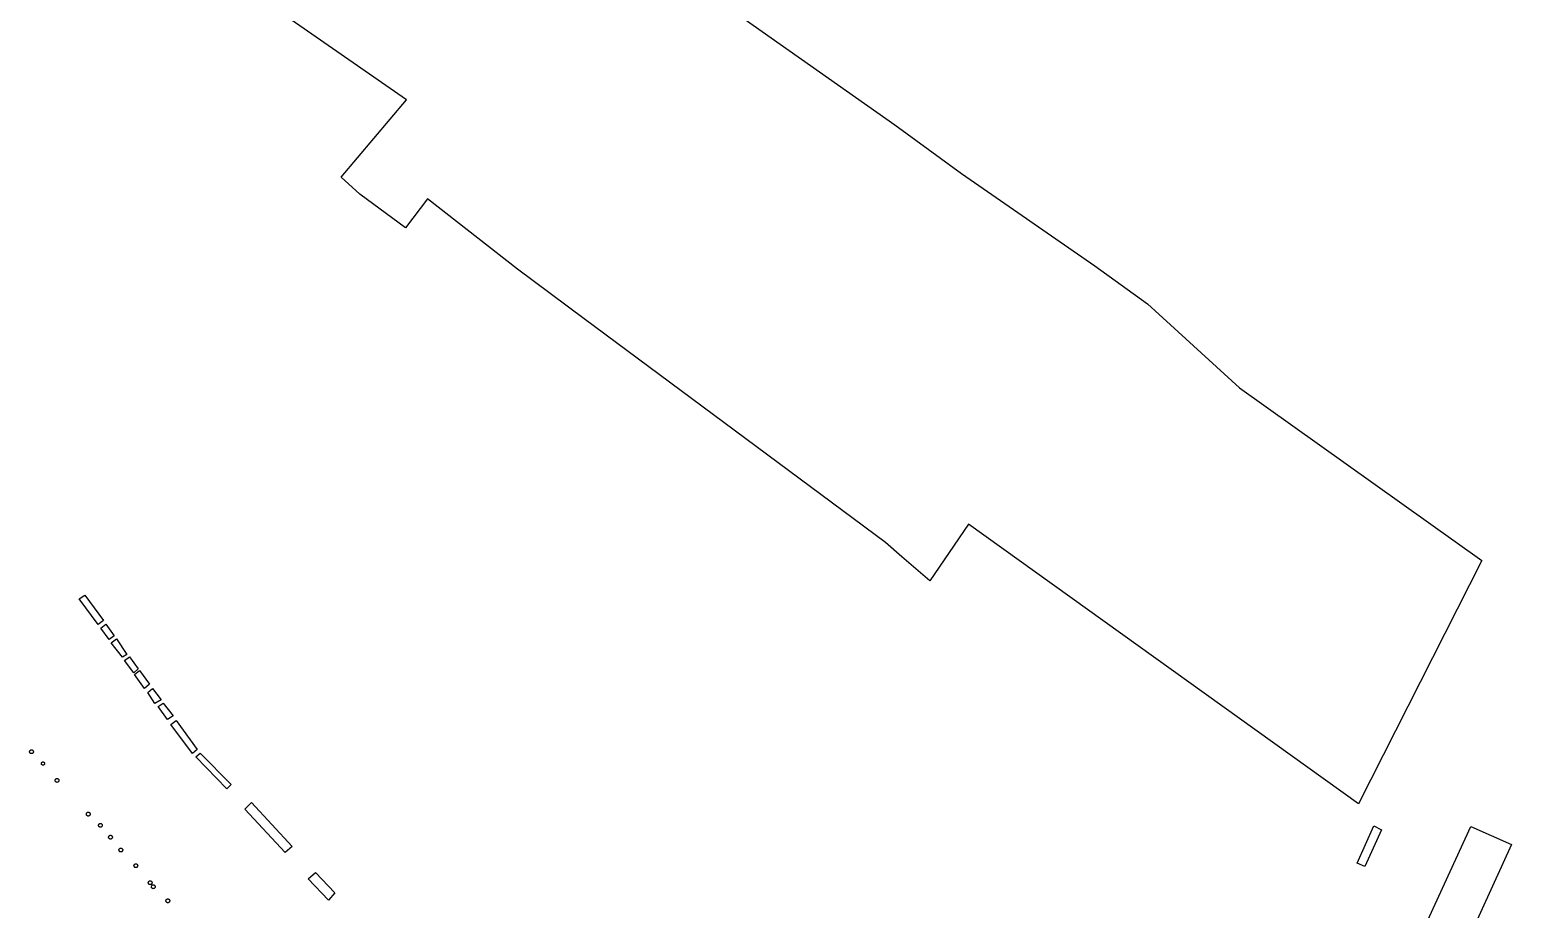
# Model space of a CAD drawing. Header units: millimetres. Extents: x 734061 to 736248, y 4017837 to 4020740.
# Drawn here: x 735242.9 to 735513.9, y 4018749.1 to 4018910 of the extents above; entities that cross this region are included whole.
import ezdxf

# ---------------------------------------------------------------- set-up
doc = ezdxf.new("R2010")
doc.units = ezdxf.units.MM
doc.layers.add('bolvar', color=143, linetype='Continuous', true_color=0x3faae0)
doc.layers.add('park', color=3, linetype='Continuous', true_color=0x1ffa07)

msp = doc.modelspace()

# ---------------------------------------------------------------- linework, layer by layer
at = {"layer": 'bolvar'}
for points in [[(735253.01, 4018806.52), (735256.46, 4018801.91), (735255.45, 4018801.19), (735252.01, 4018805.89)], [(735253.01, 4018806.52), (735256.46, 4018801.91), (735255.45, 4018801.19), (735252.01, 4018805.89)], [(735256.89, 4018801.22), (735258.39, 4018799.11), (735257.47, 4018798.43), (735255.94, 4018800.49)], [(735256.89, 4018801.22), (735258.39, 4018799.11), (735257.47, 4018798.43), (735255.94, 4018800.49)], [(735257.84, 4018797.82), (735258.84, 4018798.58), (735260.73, 4018795.7), (735259.91, 4018795.18)], [(735257.84, 4018797.82), (735258.84, 4018798.58), (735260.73, 4018795.7), (735259.91, 4018795.18)], [(735261.21, 4018795.24), (735261.21, 4018795.24), (735262.79, 4018793.07), (735261.98, 4018792.37), (735260.27, 4018794.6)], [(735261.21, 4018795.24), (735261.21, 4018795.24), (735262.79, 4018793.07), (735261.98, 4018792.37), (735260.27, 4018794.6)], [(735263.02, 4018792.77), (735264.87, 4018790.26), (735263.91, 4018789.48), (735262.12, 4018792.01)], [(735263.02, 4018792.77), (735264.87, 4018790.26), (735263.91, 4018789.48), (735262.12, 4018792.01)], [(735264.57, 4018788.72), (735265.43, 4018789.47), (735266.99, 4018787.39), (735265.83, 4018786.73)], [(735264.57, 4018788.72), (735265.43, 4018789.47), (735266.99, 4018787.39), (735265.83, 4018786.73)], [(735268.16, 4018783.8), (735266.41, 4018786.15), (735267.37, 4018786.76), (735269.15, 4018784.48)], [(735268.16, 4018783.8), (735266.41, 4018786.15), (735267.37, 4018786.76), (735269.15, 4018784.48)], [(735273.54, 4018778.3), (735272.69, 4018777.61), (735268.77, 4018782.86), (735269.74, 4018783.6)], [(735273.54, 4018778.3), (735272.69, 4018777.61), (735268.77, 4018782.86), (735269.74, 4018783.6)], [(735243.63, 4018777.91), (735243.63, 4018777.85), (735243.61, 4018777.79), (735243.59, 4018777.73), (735243.55, 4018777.68), (735243.51, 4018777.64), (735243.46, 4018777.6), (735243.4, 4018777.58), (735243.35, 4018777.56), (735243.28, 4018777.56), (735243.22, 4018777.56), (735243.17, 4018777.58), (735243.11, 4018777.6), (735243.06, 4018777.64), (735243.02, 4018777.68), (735242.98, 4018777.73), (735242.96, 4018777.79), (735242.94, 4018777.85), (735242.93, 4018777.91), (735242.94, 4018777.97), (735242.96, 4018778.03), (735242.98, 4018778.08), (735243.02, 4018778.13), (735243.06, 4018778.17), (735243.11, 4018778.21), (735243.17, 4018778.23), (735243.22, 4018778.25), (735243.28, 4018778.26), (735243.35, 4018778.25), (735243.4, 4018778.23), (735243.46, 4018778.21), (735243.51, 4018778.17), (735243.55, 4018778.13), (735243.59, 4018778.08), (735243.61, 4018778.03), (735243.63, 4018777.97)], [(735243.63, 4018777.91), (735243.63, 4018777.85), (735243.61, 4018777.79), (735243.59, 4018777.73), (735243.55, 4018777.68), (735243.51, 4018777.64), (735243.46, 4018777.6), (735243.4, 4018777.58), (735243.35, 4018777.56), (735243.28, 4018777.56), (735243.22, 4018777.56), (735243.17, 4018777.58), (735243.11, 4018777.6), (735243.06, 4018777.64), (735243.02, 4018777.68), (735242.98, 4018777.73), (735242.96, 4018777.79), (735242.94, 4018777.85), (735242.93, 4018777.91), (735242.94, 4018777.97), (735242.96, 4018778.03), (735242.98, 4018778.08), (735243.02, 4018778.13), (735243.06, 4018778.17), (735243.11, 4018778.21), (735243.17, 4018778.23), (735243.22, 4018778.25), (735243.28, 4018778.26), (735243.35, 4018778.25), (735243.4, 4018778.23), (735243.46, 4018778.21), (735243.51, 4018778.17), (735243.55, 4018778.13), (735243.59, 4018778.08), (735243.61, 4018778.03), (735243.63, 4018777.97)], [(735279.78, 4018771.88), (735278.97, 4018771.13), (735273.35, 4018776.97), (735274.13, 4018777.63)], [(735279.78, 4018771.88), (735278.97, 4018771.13), (735273.35, 4018776.97), (735274.13, 4018777.63)], [(735245.69, 4018775.74), (735245.68, 4018775.69), (735245.67, 4018775.64), (735245.65, 4018775.59), (735245.62, 4018775.55), (735245.58, 4018775.51), (735245.54, 4018775.48), (735245.49, 4018775.46), (735245.44, 4018775.44), (735245.39, 4018775.44), (735245.33, 4018775.44), (735245.28, 4018775.46), (735245.24, 4018775.48), (735245.19, 4018775.51), (735245.16, 4018775.55), (735245.13, 4018775.59), (735245.1, 4018775.64), (735245.09, 4018775.69), (735245.09, 4018775.74), (735245.09, 4018775.79), (735245.1, 4018775.84), (735245.13, 4018775.89), (735245.16, 4018775.93), (735245.19, 4018775.97), (735245.24, 4018776), (735245.28, 4018776.02), (735245.33, 4018776.04), (735245.39, 4018776.04), (735245.44, 4018776.04), (735245.49, 4018776.02), (735245.54, 4018776), (735245.58, 4018775.97), (735245.62, 4018775.93), (735245.65, 4018775.89), (735245.67, 4018775.84), (735245.68, 4018775.79)], [(735245.69, 4018775.74), (735245.68, 4018775.69), (735245.67, 4018775.64), (735245.65, 4018775.59), (735245.62, 4018775.55), (735245.58, 4018775.51), (735245.54, 4018775.48), (735245.49, 4018775.46), (735245.44, 4018775.44), (735245.39, 4018775.44), (735245.33, 4018775.44), (735245.28, 4018775.46), (735245.24, 4018775.48), (735245.19, 4018775.51), (735245.16, 4018775.55), (735245.13, 4018775.59), (735245.1, 4018775.64), (735245.09, 4018775.69), (735245.09, 4018775.74), (735245.09, 4018775.79), (735245.1, 4018775.84), (735245.13, 4018775.89), (735245.16, 4018775.93), (735245.19, 4018775.97), (735245.24, 4018776), (735245.28, 4018776.02), (735245.33, 4018776.04), (735245.39, 4018776.04), (735245.44, 4018776.04), (735245.49, 4018776.02), (735245.54, 4018776), (735245.58, 4018775.97), (735245.62, 4018775.93), (735245.65, 4018775.89), (735245.67, 4018775.84), (735245.68, 4018775.79)], [(735248.3, 4018772.65), (735248.29, 4018772.59), (735248.27, 4018772.53), (735248.25, 4018772.48), (735248.21, 4018772.43), (735248.17, 4018772.38), (735248.12, 4018772.35), (735248.07, 4018772.32), (735248.01, 4018772.31), (735247.95, 4018772.3), (735247.89, 4018772.31), (735247.83, 4018772.32), (735247.77, 4018772.35), (735247.72, 4018772.38), (735247.68, 4018772.43), (735247.64, 4018772.48), (735247.62, 4018772.53), (735247.6, 4018772.59), (735247.6, 4018772.65), (735247.6, 4018772.71), (735247.62, 4018772.77), (735247.64, 4018772.83), (735247.68, 4018772.88), (735247.72, 4018772.92), (735247.77, 4018772.96), (735247.83, 4018772.98), (735247.89, 4018773), (735247.95, 4018773), (735248.01, 4018773), (735248.07, 4018772.98), (735248.12, 4018772.96), (735248.17, 4018772.92), (735248.21, 4018772.88), (735248.25, 4018772.83), (735248.27, 4018772.77), (735248.29, 4018772.71)], [(735248.3, 4018772.65), (735248.29, 4018772.59), (735248.27, 4018772.53), (735248.25, 4018772.48), (735248.21, 4018772.43), (735248.17, 4018772.38), (735248.12, 4018772.35), (735248.07, 4018772.32), (735248.01, 4018772.31), (735247.95, 4018772.3), (735247.89, 4018772.31), (735247.83, 4018772.32), (735247.77, 4018772.35), (735247.72, 4018772.38), (735247.68, 4018772.43), (735247.64, 4018772.48), (735247.62, 4018772.53), (735247.6, 4018772.59), (735247.6, 4018772.65), (735247.6, 4018772.71), (735247.62, 4018772.77), (735247.64, 4018772.83), (735247.68, 4018772.88), (735247.72, 4018772.92), (735247.77, 4018772.96), (735247.83, 4018772.98), (735247.89, 4018773), (735247.95, 4018773), (735248.01, 4018773), (735248.07, 4018772.98), (735248.12, 4018772.96), (735248.17, 4018772.92), (735248.21, 4018772.88), (735248.25, 4018772.83), (735248.27, 4018772.77), (735248.29, 4018772.71)], [(735289.65, 4018759.44), (735282.3, 4018767.4), (735283.52, 4018768.59), (735290.94, 4018760.56)], [(735289.65, 4018759.44), (735282.3, 4018767.4), (735283.52, 4018768.59), (735290.94, 4018760.56)], [(735254.01, 4018766.49), (735254, 4018766.43), (735253.99, 4018766.37), (735253.96, 4018766.31), (735253.93, 4018766.26), (735253.88, 4018766.22), (735253.83, 4018766.18), (735253.78, 4018766.16), (735253.72, 4018766.14), (735253.66, 4018766.14), (735253.6, 4018766.14), (735253.54, 4018766.16), (735253.48, 4018766.18), (735253.43, 4018766.22), (735253.39, 4018766.26), (735253.35, 4018766.31), (735253.33, 4018766.37), (735253.31, 4018766.43), (735253.31, 4018766.49), (735253.31, 4018766.55), (735253.33, 4018766.61), (735253.35, 4018766.66), (735253.39, 4018766.71), (735253.43, 4018766.76), (735253.48, 4018766.79), (735253.54, 4018766.82), (735253.6, 4018766.83), (735253.66, 4018766.84), (735253.72, 4018766.83), (735253.78, 4018766.82), (735253.83, 4018766.79), (735253.88, 4018766.76), (735253.93, 4018766.71), (735253.96, 4018766.66), (735253.99, 4018766.61), (735254, 4018766.55)], [(735254.01, 4018766.49), (735254, 4018766.43), (735253.99, 4018766.37), (735253.96, 4018766.31), (735253.93, 4018766.26), (735253.88, 4018766.22), (735253.83, 4018766.18), (735253.78, 4018766.16), (735253.72, 4018766.14), (735253.66, 4018766.14), (735253.6, 4018766.14), (735253.54, 4018766.16), (735253.48, 4018766.18), (735253.43, 4018766.22), (735253.39, 4018766.26), (735253.35, 4018766.31), (735253.33, 4018766.37), (735253.31, 4018766.43), (735253.31, 4018766.49), (735253.31, 4018766.55), (735253.33, 4018766.61), (735253.35, 4018766.66), (735253.39, 4018766.71), (735253.43, 4018766.76), (735253.48, 4018766.79), (735253.54, 4018766.82), (735253.6, 4018766.83), (735253.66, 4018766.84), (735253.72, 4018766.83), (735253.78, 4018766.82), (735253.83, 4018766.79), (735253.88, 4018766.76), (735253.93, 4018766.71), (735253.96, 4018766.66), (735253.99, 4018766.61), (735254, 4018766.55)], [(735256.22, 4018764.44), (735256.22, 4018764.38), (735256.2, 4018764.32), (735256.18, 4018764.27), (735256.14, 4018764.22), (735256.1, 4018764.17), (735256.05, 4018764.14), (735255.99, 4018764.11), (735255.93, 4018764.1), (735255.87, 4018764.09), (735255.81, 4018764.1), (735255.75, 4018764.11), (735255.7, 4018764.14), (735255.65, 4018764.17), (735255.6, 4018764.22), (735255.57, 4018764.27), (735255.54, 4018764.32), (735255.53, 4018764.38), (735255.52, 4018764.44), (735255.53, 4018764.5), (735255.54, 4018764.56), (735255.57, 4018764.62), (735255.6, 4018764.67), (735255.65, 4018764.71), (735255.7, 4018764.74), (735255.75, 4018764.77), (735255.81, 4018764.79), (735255.87, 4018764.79), (735255.93, 4018764.79), (735255.99, 4018764.77), (735256.05, 4018764.74), (735256.1, 4018764.71), (735256.14, 4018764.67), (735256.18, 4018764.62), (735256.2, 4018764.56), (735256.22, 4018764.5)], [(735256.22, 4018764.44), (735256.22, 4018764.38), (735256.2, 4018764.32), (735256.18, 4018764.27), (735256.14, 4018764.22), (735256.1, 4018764.17), (735256.05, 4018764.14), (735255.99, 4018764.11), (735255.93, 4018764.1), (735255.87, 4018764.09), (735255.81, 4018764.1), (735255.75, 4018764.11), (735255.7, 4018764.14), (735255.65, 4018764.17), (735255.6, 4018764.22), (735255.57, 4018764.27), (735255.54, 4018764.32), (735255.53, 4018764.38), (735255.52, 4018764.44), (735255.53, 4018764.5), (735255.54, 4018764.56), (735255.57, 4018764.62), (735255.6, 4018764.67), (735255.65, 4018764.71), (735255.7, 4018764.74), (735255.75, 4018764.77), (735255.81, 4018764.79), (735255.87, 4018764.79), (735255.93, 4018764.79), (735255.99, 4018764.77), (735256.05, 4018764.74), (735256.1, 4018764.71), (735256.14, 4018764.67), (735256.18, 4018764.62), (735256.2, 4018764.56), (735256.22, 4018764.5)], [(735506.47, 4018764.2), (735513.86, 4018760.96), (735506.65, 4018745.01), (735495.04, 4018719.24), (735485.44, 4018697.81), (735478.88, 4018683.61), (735477.38, 4018682.7), (735476.07, 4018682.67), (735474.4, 4018683.71), (735473.87, 4018684.62), (735473.91, 4018685.98), (735474.44, 4018687.19), (735480.36, 4018699.16), (735481.9, 4018702.95), (735483.42, 4018708.83), (735484.35, 4018713.85), (735486.36, 4018719.69), (735487.35, 4018722.02), (735498.88, 4018747.77)], [(735490.12, 4018763.64), (735487.06, 4018756.91), (735485.66, 4018757.53), (735488.73, 4018764.32)], [(735258.07, 4018762.27), (735258.06, 4018762.21), (735258.04, 4018762.15), (735258.02, 4018762.1), (735257.98, 4018762.05), (735257.94, 4018762), (735257.89, 4018761.97), (735257.84, 4018761.94), (735257.78, 4018761.93), (735257.72, 4018761.92), (735257.66, 4018761.93), (735257.6, 4018761.94), (735257.54, 4018761.97), (735257.49, 4018762), (735257.45, 4018762.05), (735257.41, 4018762.1), (735257.39, 4018762.15), (735257.37, 4018762.21), (735257.37, 4018762.27), (735257.37, 4018762.33), (735257.39, 4018762.39), (735257.41, 4018762.45), (735257.45, 4018762.5), (735257.49, 4018762.54), (735257.54, 4018762.58), (735257.6, 4018762.6), (735257.66, 4018762.62), (735257.72, 4018762.62), (735257.78, 4018762.62), (735257.84, 4018762.6), (735257.89, 4018762.58), (735257.94, 4018762.54), (735257.98, 4018762.5), (735258.02, 4018762.45), (735258.04, 4018762.39), (735258.06, 4018762.33)], [(735258.07, 4018762.27), (735258.06, 4018762.21), (735258.04, 4018762.15), (735258.02, 4018762.1), (735257.98, 4018762.05), (735257.94, 4018762), (735257.89, 4018761.97), (735257.84, 4018761.94), (735257.78, 4018761.93), (735257.72, 4018761.92), (735257.66, 4018761.93), (735257.6, 4018761.94), (735257.54, 4018761.97), (735257.49, 4018762), (735257.45, 4018762.05), (735257.41, 4018762.1), (735257.39, 4018762.15), (735257.37, 4018762.21), (735257.37, 4018762.27), (735257.37, 4018762.33), (735257.39, 4018762.39), (735257.41, 4018762.45), (735257.45, 4018762.5), (735257.49, 4018762.54), (735257.54, 4018762.58), (735257.6, 4018762.6), (735257.66, 4018762.62), (735257.72, 4018762.62), (735257.78, 4018762.62), (735257.84, 4018762.6), (735257.89, 4018762.58), (735257.94, 4018762.54), (735257.98, 4018762.5), (735258.02, 4018762.45), (735258.04, 4018762.39), (735258.06, 4018762.33)], [(735259.96, 4018759.93), (735259.96, 4018759.87), (735259.94, 4018759.81), (735259.92, 4018759.75), (735259.88, 4018759.7), (735259.84, 4018759.66), (735259.79, 4018759.62), (735259.73, 4018759.6), (735259.67, 4018759.58), (735259.61, 4018759.58), (735259.55, 4018759.58), (735259.49, 4018759.6), (735259.44, 4018759.62), (735259.39, 4018759.66), (735259.34, 4018759.7), (735259.31, 4018759.75), (735259.28, 4018759.81), (735259.27, 4018759.87), (735259.26, 4018759.93), (735259.27, 4018759.99), (735259.28, 4018760.05), (735259.31, 4018760.1), (735259.34, 4018760.15), (735259.39, 4018760.2), (735259.44, 4018760.23), (735259.49, 4018760.26), (735259.55, 4018760.27), (735259.61, 4018760.28), (735259.67, 4018760.27), (735259.73, 4018760.26), (735259.79, 4018760.23), (735259.84, 4018760.2), (735259.88, 4018760.15), (735259.92, 4018760.1), (735259.94, 4018760.05), (735259.96, 4018759.99)], [(735259.96, 4018759.93), (735259.96, 4018759.87), (735259.94, 4018759.81), (735259.92, 4018759.75), (735259.88, 4018759.7), (735259.84, 4018759.66), (735259.79, 4018759.62), (735259.73, 4018759.6), (735259.67, 4018759.58), (735259.61, 4018759.58), (735259.55, 4018759.58), (735259.49, 4018759.6), (735259.44, 4018759.62), (735259.39, 4018759.66), (735259.34, 4018759.7), (735259.31, 4018759.75), (735259.28, 4018759.81), (735259.27, 4018759.87), (735259.26, 4018759.93), (735259.27, 4018759.99), (735259.28, 4018760.05), (735259.31, 4018760.1), (735259.34, 4018760.15), (735259.39, 4018760.2), (735259.44, 4018760.23), (735259.49, 4018760.26), (735259.55, 4018760.27), (735259.61, 4018760.28), (735259.67, 4018760.27), (735259.73, 4018760.26), (735259.79, 4018760.23), (735259.84, 4018760.2), (735259.88, 4018760.15), (735259.92, 4018760.1), (735259.94, 4018760.05), (735259.96, 4018759.99)], [(735262.69, 4018757.06), (735262.69, 4018757), (735262.67, 4018756.94), (735262.65, 4018756.88), (735262.61, 4018756.83), (735262.57, 4018756.79), (735262.52, 4018756.75), (735262.46, 4018756.73), (735262.4, 4018756.71), (735262.34, 4018756.71), (735262.28, 4018756.71), (735262.22, 4018756.73), (735262.17, 4018756.75), (735262.12, 4018756.79), (735262.08, 4018756.83), (735262.04, 4018756.88), (735262.02, 4018756.94), (735262, 4018757), (735261.99, 4018757.06), (735262, 4018757.12), (735262.02, 4018757.18), (735262.04, 4018757.23), (735262.08, 4018757.28), (735262.12, 4018757.32), (735262.17, 4018757.36), (735262.22, 4018757.38), (735262.28, 4018757.4), (735262.34, 4018757.41), (735262.4, 4018757.4), (735262.46, 4018757.38), (735262.52, 4018757.36), (735262.57, 4018757.32), (735262.61, 4018757.28), (735262.65, 4018757.23), (735262.67, 4018757.18), (735262.69, 4018757.12)], [(735262.69, 4018757.06), (735262.69, 4018757), (735262.67, 4018756.94), (735262.65, 4018756.88), (735262.61, 4018756.83), (735262.57, 4018756.79), (735262.52, 4018756.75), (735262.46, 4018756.73), (735262.4, 4018756.71), (735262.34, 4018756.71), (735262.28, 4018756.71), (735262.22, 4018756.73), (735262.17, 4018756.75), (735262.12, 4018756.79), (735262.08, 4018756.83), (735262.04, 4018756.88), (735262.02, 4018756.94), (735262, 4018757), (735261.99, 4018757.06), (735262, 4018757.12), (735262.02, 4018757.18), (735262.04, 4018757.23), (735262.08, 4018757.28), (735262.12, 4018757.32), (735262.17, 4018757.36), (735262.22, 4018757.38), (735262.28, 4018757.4), (735262.34, 4018757.41), (735262.4, 4018757.4), (735262.46, 4018757.38), (735262.52, 4018757.36), (735262.57, 4018757.32), (735262.61, 4018757.28), (735262.65, 4018757.23), (735262.67, 4018757.18), (735262.69, 4018757.12)], [(735298.72, 4018752.11), (735297.61, 4018750.76), (735293.85, 4018754.67), (735295.18, 4018755.8)], [(735298.72, 4018752.11), (735297.61, 4018750.76), (735293.85, 4018754.67), (735295.18, 4018755.8)], [(735265.32, 4018753.94), (735265.32, 4018753.88), (735265.3, 4018753.82), (735265.28, 4018753.77), (735265.24, 4018753.72), (735265.2, 4018753.68), (735265.15, 4018753.64), (735265.09, 4018753.62), (735265.03, 4018753.6), (735264.97, 4018753.59), (735264.91, 4018753.6), (735264.85, 4018753.62), (735264.8, 4018753.64), (735264.75, 4018753.68), (735264.7, 4018753.72), (735264.67, 4018753.77), (735264.64, 4018753.82), (735264.63, 4018753.88), (735264.62, 4018753.94), (735264.63, 4018754), (735264.64, 4018754.06), (735264.67, 4018754.12), (735264.7, 4018754.17), (735264.75, 4018754.21), (735264.8, 4018754.25), (735264.85, 4018754.27), (735264.91, 4018754.29), (735264.97, 4018754.29), (735265.03, 4018754.29), (735265.09, 4018754.27), (735265.15, 4018754.25), (735265.2, 4018754.21), (735265.24, 4018754.17), (735265.28, 4018754.12), (735265.3, 4018754.06), (735265.32, 4018754)], [(735265.32, 4018753.94), (735265.32, 4018753.88), (735265.3, 4018753.82), (735265.28, 4018753.77), (735265.24, 4018753.72), (735265.2, 4018753.68), (735265.15, 4018753.64), (735265.09, 4018753.62), (735265.03, 4018753.6), (735264.97, 4018753.59), (735264.91, 4018753.6), (735264.85, 4018753.62), (735264.8, 4018753.64), (735264.75, 4018753.68), (735264.7, 4018753.72), (735264.67, 4018753.77), (735264.64, 4018753.82), (735264.63, 4018753.88), (735264.62, 4018753.94), (735264.63, 4018754), (735264.64, 4018754.06), (735264.67, 4018754.12), (735264.7, 4018754.17), (735264.75, 4018754.21), (735264.8, 4018754.25), (735264.85, 4018754.27), (735264.91, 4018754.29), (735264.97, 4018754.29), (735265.03, 4018754.29), (735265.09, 4018754.27), (735265.15, 4018754.25), (735265.2, 4018754.21), (735265.24, 4018754.17), (735265.28, 4018754.12), (735265.3, 4018754.06), (735265.32, 4018754)], [(735265.88, 4018753.2), (735265.88, 4018753.14), (735265.86, 4018753.08), (735265.84, 4018753.03), (735265.8, 4018752.98), (735265.76, 4018752.93), (735265.71, 4018752.9), (735265.65, 4018752.87), (735265.59, 4018752.86), (735265.53, 4018752.85), (735265.47, 4018752.86), (735265.41, 4018752.87), (735265.36, 4018752.9), (735265.31, 4018752.93), (735265.26, 4018752.98), (735265.23, 4018753.03), (735265.2, 4018753.08), (735265.19, 4018753.14), (735265.18, 4018753.2), (735265.19, 4018753.26), (735265.2, 4018753.32), (735265.23, 4018753.38), (735265.26, 4018753.43), (735265.31, 4018753.47), (735265.36, 4018753.5), (735265.41, 4018753.53), (735265.47, 4018753.54), (735265.53, 4018753.55), (735265.59, 4018753.54), (735265.65, 4018753.53), (735265.71, 4018753.5), (735265.76, 4018753.47), (735265.8, 4018753.43), (735265.84, 4018753.38), (735265.86, 4018753.32), (735265.88, 4018753.26)], [(735265.88, 4018753.2), (735265.88, 4018753.14), (735265.86, 4018753.08), (735265.84, 4018753.03), (735265.8, 4018752.98), (735265.76, 4018752.93), (735265.71, 4018752.9), (735265.65, 4018752.87), (735265.59, 4018752.86), (735265.53, 4018752.85), (735265.47, 4018752.86), (735265.41, 4018752.87), (735265.36, 4018752.9), (735265.31, 4018752.93), (735265.26, 4018752.98), (735265.23, 4018753.03), (735265.2, 4018753.08), (735265.19, 4018753.14), (735265.18, 4018753.2), (735265.19, 4018753.26), (735265.2, 4018753.32), (735265.23, 4018753.38), (735265.26, 4018753.43), (735265.31, 4018753.47), (735265.36, 4018753.5), (735265.41, 4018753.53), (735265.47, 4018753.54), (735265.53, 4018753.55), (735265.59, 4018753.54), (735265.65, 4018753.53), (735265.71, 4018753.5), (735265.76, 4018753.47), (735265.8, 4018753.43), (735265.84, 4018753.38), (735265.86, 4018753.32), (735265.88, 4018753.26)], [(735268.55, 4018750.63), (735268.55, 4018750.57), (735268.53, 4018750.51), (735268.51, 4018750.45), (735268.47, 4018750.4), (735268.43, 4018750.36), (735268.38, 4018750.33), (735268.32, 4018750.3), (735268.26, 4018750.28), (735268.2, 4018750.28), (735268.14, 4018750.28), (735268.08, 4018750.3), (735268.03, 4018750.33), (735267.98, 4018750.36), (735267.93, 4018750.4), (735267.9, 4018750.45), (735267.87, 4018750.51), (735267.86, 4018750.57), (735267.85, 4018750.63), (735267.86, 4018750.69), (735267.87, 4018750.75), (735267.9, 4018750.8), (735267.93, 4018750.85), (735267.98, 4018750.9), (735268.03, 4018750.93), (735268.08, 4018750.96), (735268.14, 4018750.97), (735268.2, 4018750.98), (735268.26, 4018750.97), (735268.32, 4018750.96), (735268.38, 4018750.93), (735268.43, 4018750.9), (735268.47, 4018750.85), (735268.51, 4018750.8), (735268.53, 4018750.75), (735268.55, 4018750.69)], [(735268.55, 4018750.63), (735268.55, 4018750.57), (735268.53, 4018750.51), (735268.51, 4018750.45), (735268.47, 4018750.4), (735268.43, 4018750.36), (735268.38, 4018750.33), (735268.32, 4018750.3), (735268.26, 4018750.28), (735268.2, 4018750.28), (735268.14, 4018750.28), (735268.08, 4018750.3), (735268.03, 4018750.33), (735267.98, 4018750.36), (735267.93, 4018750.4), (735267.9, 4018750.45), (735267.87, 4018750.51), (735267.86, 4018750.57), (735267.85, 4018750.63), (735267.86, 4018750.69), (735267.87, 4018750.75), (735267.9, 4018750.8), (735267.93, 4018750.85), (735267.98, 4018750.9), (735268.03, 4018750.93), (735268.08, 4018750.96), (735268.14, 4018750.97), (735268.2, 4018750.98), (735268.26, 4018750.97), (735268.32, 4018750.96), (735268.38, 4018750.93), (735268.43, 4018750.9), (735268.47, 4018750.85), (735268.51, 4018750.8), (735268.53, 4018750.75), (735268.55, 4018750.69)]]:
    msp.add_lwpolyline(points, close=True, dxfattribs=at)
at = {"layer": 'park'}
msp.add_lwpolyline([(735355.91, 4018924.47), (735401.11, 4018892.6), (735413.35, 4018883.67), (735437.71, 4018866.83), (735447.36, 4018859.84), (735464.17, 4018844.51), (735508.47, 4018812.89), (735485.94, 4018768.39), (735414.62, 4018819.54), (735407.53, 4018809.18), (735402.41, 4018813.59), (735399.44, 4018816.18), (735344.34, 4018857.11), (735332.14, 4018866.17), (735315.68, 4018879.08), (735311.65, 4018873.76), (735303.33, 4018879.94), (735299.92, 4018883.03), (735311.87, 4018897.19), (735261.53, 4018932.16)], dxfattribs=at)

doc.saveas('drawing.dxf')
